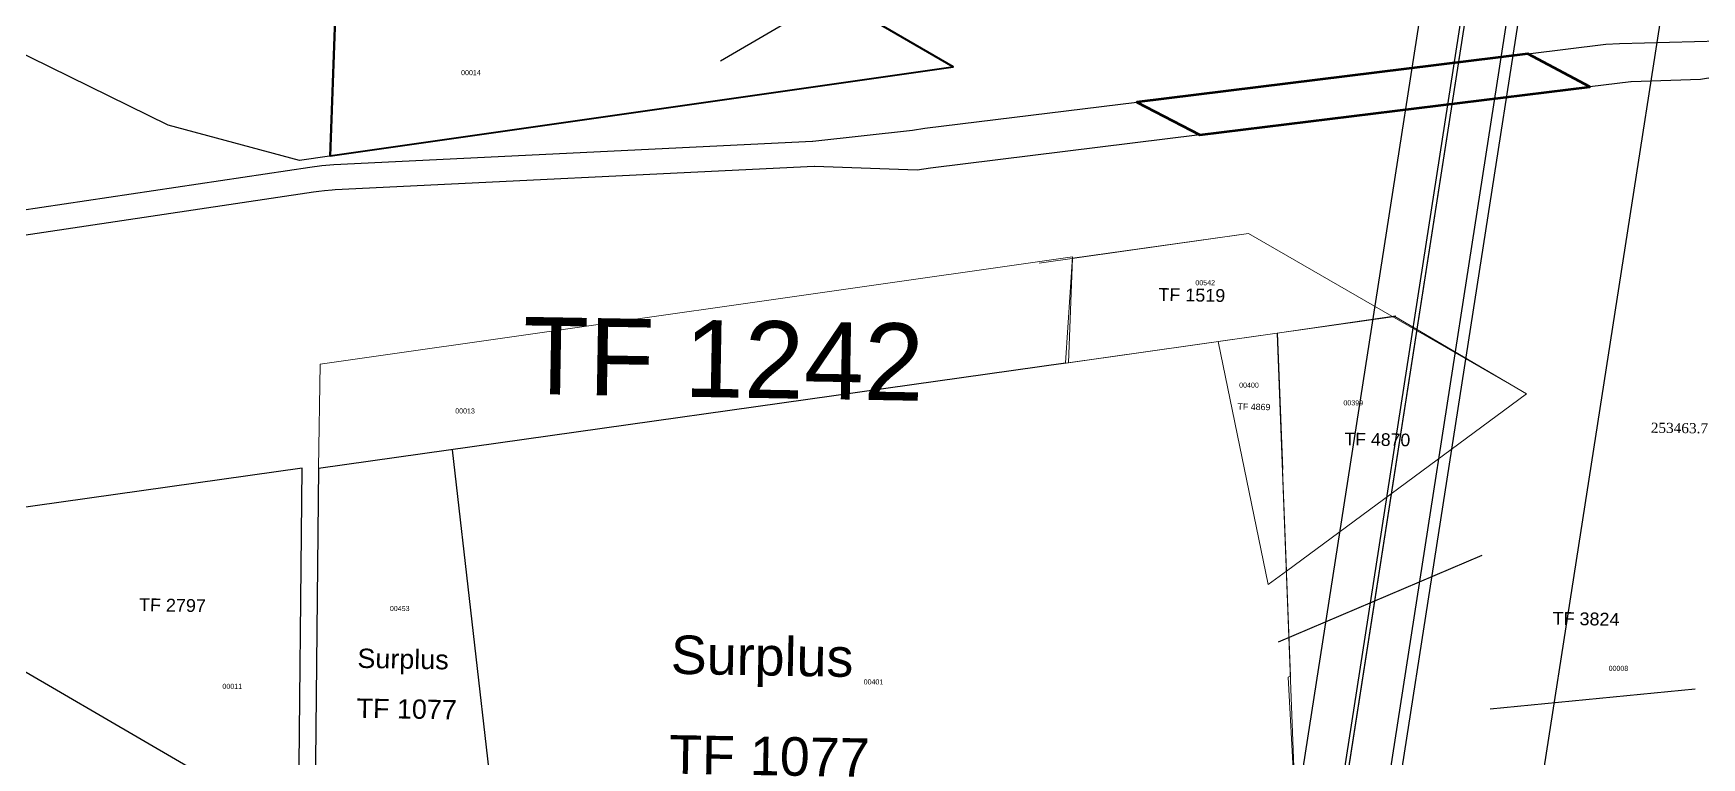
# Model space of a CAD drawing. Header units: metres. Extents: x 0 to 1324930, y 0 to 1631912.
# Drawn here: x 253125 to 253454.7, y 1629217.9 to 1629361.1 of the extents above; entities that cross this region are included whole.
import ezdxf
from ezdxf.enums import TextEntityAlignment as Align

# ---------------------------------------------------------------- set-up
doc = ezdxf.new("R2010")
doc.units = ezdxf.units.M
doc.header["$MEASUREMENT"] = 0
for name, color, linetype in [('A_revoir_geometrie_aberrante', 7, 'Continuous'), ('A_revoir_niveau_0', 7, 'Continuous'), ('limites_parcelles', 7, 'Continuous'), ('limites_tf', 7, 'Continuous'), ('numero_parcelle', 7, 'Continuous')]:
    doc.layers.add(name, color=color, linetype=linetype)
doc.layers.add('Numero_TF', color=7, linetype='Continuous', lineweight=0)
doc.styles.add('Style-Arial', font='arial.ttf')
doc.styles.add('Style-FANCY', font='times.ttf')
doc.styles.add('Style-txt', font='txt.shx')

# ---------------------------------------------------------------- blocks, each defined once
blk = doc.blocks.new('*U82')
at = {"lineweight": 0}
blk.add_line((-11.3837, 53.4871, -0.00005), (-7.739915, -58.608863, -0.00005), dxfattribs=at)
at = {"color": 4, "linetype": 'Continuous', "lineweight": 0}
for p, q in [((-9.688445, 1.334955, -0.00005), (30.270345, 2.628136, -0.00005)), ((-8.713782, -28.649208, -0.00005), (31.17864, -27.358175, -0.00005))]:
    blk.add_line(p, q, dxfattribs=at)
at = {"color": 2, "linetype": 'Continuous', "lineweight": 0}
for p, q in [((30.290624, 2.628792, -0.00005), (-9.679875, 1.335233, -0.00005)), ((31.221993, -27.356772, -0.00005), (-8.709497, -28.649069, -0.00005))]:
    blk.add_line(p, q, dxfattribs=at)
at = {"color": 4, "linetype": 'Continuous', "lineweight": 0, "elevation": -0.00005, "flags": 128}
blk.add_lwpolyline([(-11.3837, 53.4871), (29.4318, 29.04934), (32.173641, -57.34168), (-7.739119, -58.633371), (-11.386767, 53.581459)], dxfattribs=at)
at = {"color": 7, "linetype": 'Continuous', "lineweight": 0, "style": 'Style-FANCY'}
blk.add_text('253463.713,1629272.685', height=2, rotation=359.3981, dxfattribs=at).set_placement((-32.14218, 57.63341, -0.00005), align=Align.TOP_LEFT)
at = {"lineweight": 0, "style": 'Style-Arial'}
blk.add_text('T138', height=0.25, rotation=358.4913, dxfattribs=at).set_placement((21.572706, 3.135471, -0.00005), align=Align.TOP_LEFT)
at = {"color": 7, "linetype": 'Continuous', "lineweight": 0, "char_height": 4, "attachment_point": 5, "rotation": 358.49128458, "line_spacing_factor": 0.6, "style": 'Style-FANCY'}
for s, insert in [('\\FFANCY;22', (9.57359, 19.074029, -0.00005)), ('\\FFANCY;21', (10.421872, -13.463775, -0.00005)), ('\\FFANCY;20', (12.356067, -45.194116, -0.00005))]:
    blk.add_mtext(s, dxfattribs=dict(at, insert=insert))

msp = doc.modelspace()

# ---------------------------------------------------------------- linework, layer by layer
at = {"layer": 'A_revoir_geometrie_aberrante'}
for p in [(253647.66593, 1630910.42849), (253647.23549, 1630902.43798), (253647.23549, 1630902.43792), (253645.88863, 1630825.83787), (253621.68215, 1630796.06037), (253638.91281, 1630795.57216), (253668.05397, 1630787.75301)]:
    msp.add_line(p, (0, 0), dxfattribs=at)
at = {"layer": 'A_revoir_niveau_0', "color": 1, "linetype": 'Continuous', "elevation": 1.45707, "flags": 128}
for points in [[(253086.86459, 1629320.84742), (253179.5897, 1629334.6663), (253179.60404, 1629334.66843), (253181.96475, 1629334.99823), (253184.36922, 1629335.19944), (253210.06952, 1629336.45965), (253279.00956, 1629339.84011), (253279.05603, 1629339.84239), (253298.74287, 1629341.99967), (253301.19018, 1629342.39377), (253343.12898, 1629347.57052), (253420.36462, 1629357.10417), (253435.83735, 1629359.01406), (253438.48745, 1629359.12575), (253458.25823, 1629359.67818)], [(253472.78218, 1629355.0124), (253454.53679, 1629352.03405), (253440.85082, 1629351.5708), (253440.78293, 1629351.56245), (253432.66795, 1629350.56351), (253355.53571, 1629341.06872), (253302.30489, 1629334.51613), (253299.67035, 1629334.10898), (253279.37514, 1629334.85203), (253279.30443, 1629334.84857), (253184.64766, 1629330.2072), (253184.64251, 1629330.20691), (253184.02027, 1629330.16706), (253182.51989, 1629330.02914), (253181.41499, 1629329.88947), (253180.37648, 1629329.72867), (253087.74266, 1629315.92512)]]:
    msp.add_lwpolyline(points, dxfattribs=at)
at = {"layer": 'A_revoir_niveau_0', "color": 4, "lineweight": 53}
msp.add_3dface([(253355.53571, 1629341.06872, 1.45707), (253432.66795, 1629350.56351, 1.45707), (253420.36462, 1629357.10417, 1.45707), (253343.12898, 1629347.57052, 1.45707)], dxfattribs=at)
at = {"layer": 'limites_parcelles'}
for p, q in [((253260.80037, 1629355.69753), (253294.20934, 1629375.26513)), ((253181.33371, 1629275.14873), (253180.59345, 1629202.26273)), ((253371.08081, 1629240.82557), (253411.36485, 1629257.96804)), ((253453.45009, 1629231.47599), (253412.94806, 1629227.49651))]:
    msp.add_line(p, q, dxfattribs=at)
at = {"layer": 'limites_tf', "color": 5, "linetype": 'Continuous', "lineweight": 0}
for p, q in [((253394.32632, 1629305.30975), (253370.85404, 1629301.85693)), ((253370.85404, 1629301.85693), (253379.15154, 1629086.76546))]:
    msp.add_line(p, q, dxfattribs=at)
at = {"layer": 'limites_tf', "color": 5, "linetype": 'Continuous', "lineweight": 30}
msp.add_line((253207.78884, 1629278.82984), (253219.06766, 1629179.88885), dxfattribs=at)
at = {"layer": 'limites_tf', "color": 5, "linetype": 'Continuous', "lineweight": 30, "flags": 128}
for points in [[(252938.12929, 1629566.97048), (253171.77581, 1629429.90937), (253182.79447, 1629393.91847), (253185.64831, 1629394.99673), (253183.50842, 1629336.85917), (253177.57993, 1629336.0275), (253151.62666, 1629342.99279), (253089.50307, 1629373.58324), (253049.85666, 1629376.14305), (253034.54822, 1629359.50071), (253029.5758, 1629330.69801), (252911.70164, 1629358.70232), (252888.98681, 1629371.9114), (252880.20914, 1629457.83773), (252934.04656, 1629543.16193), (252938.12929, 1629566.97048)], [(253093.49877, 1629263.21755), (253093.49798, 1629263.21744), (253091.57789, 1629253.40483), (253091.57877, 1629253.40432), (253177.39155, 1629203.48712), (253178.11955, 1629275.16601), (253093.49877, 1629263.21755)]]:
    msp.add_lwpolyline(points, close=True, dxfattribs=at)
at = {"layer": 'limites_tf', "color": 5, "linetype": 'Continuous', "lineweight": 0, "flags": 128}
msp.add_lwpolyline([(253373.01307, 1629233.82849), (253373.47085, 1629234.02327), (253370.85404, 1629301.85693), (253329.02793, 1629295.94947), (253181.33318, 1629275.09497), (253180.59352, 1629202.26921), (253180.59629, 1629202.2676), (253336.13638, 1629111.79011), (253379.15154, 1629086.76546), (253374.69817, 1629202.20781), (253373.01307, 1629233.82849)], close=True, dxfattribs=at)
at = {"layer": 'limites_tf', "color": 5, "linetype": 'Continuous', "lineweight": 30}
msp.add_3dface([(253216.15956, 1629407.03547), (253306.77113, 1629354.55912), (253183.64136, 1629336.90766), (253185.78037, 1629394.99443)], dxfattribs=at)
at = {"layer": 'limites_tf', "color": 5, "lineweight": 40}
msp.add_3dface([(253185.78037, 1629394.99443), (253183.64136, 1629336.90766), (253306.77113, 1629354.55912), (253216.15956, 1629407.03547)], dxfattribs=at)
at = {"layer": 'limites_tf', "color": 5, "linetype": 'Continuous', "lineweight": 0}
for points in [[(253330.39928, 1629316.93967), (253328.97838, 1629296.02147), (253181.33371, 1629275.14873), (253181.69195, 1629295.72977)], [(253181.69195, 1629295.72977), (253181.33371, 1629275.14873), (253328.97838, 1629296.02147), (253330.39928, 1629316.93967)], [(253330.39928, 1629316.93967), (253328.97838, 1629296.02147), (253181.33371, 1629275.14873), (253181.69195, 1629295.72977)], [(253394.12403, 1629305.15864), (253420.11639, 1629289.90098), (253372.66841, 1629254.82893), (253370.85404, 1629301.85693)], [(253370.85404, 1629301.85693), (253372.66841, 1629254.82893), (253369.06215, 1629252.16033), (253359.18404, 1629300.20667)]]:
    msp.add_3dface(points, dxfattribs=at)
at = {"layer": 'numero_tf', "color": 4, "linetype": 'Continuous', "lineweight": 0}
for p, q in [((253323.80722, 1629315.74074), (253365.156, 1629321.563)), ((253330.38897, 1629316.6675), (253365.156, 1629321.563)), ((253365.156, 1629321.563), (253420.1163, 1629289.90089)), ((253330.38897, 1629316.6675), (253329.6132, 1629296.03206)), ((253370.85395, 1629301.85683), (253393.7288, 1629305.10248)), ((253370.85395, 1629301.85683), (253329.61326, 1629296.03206)), ((253329.6132, 1629296.03206), (253322.76632, 1629295.06775))]:
    msp.add_line(p, q, dxfattribs=at)
at = {"layer": 'numero_tf', "color": 4, "linetype": 'Continuous', "lineweight": 30}
msp.add_line((253370.85395, 1629301.85683), (253371.89322, 1629274.91643), dxfattribs=at)

# ---------------------------------------------------------------- block references
at = {"layer": 'A_revoir_niveau_0', "lineweight": 0}
msp.add_blockref('*U82', (253476.85121, 1629226.53846, 0.00005), dxfattribs=at)

# ---------------------------------------------------------------- texts
at = {"layer": 'numero_parcelle', "color": 5, "style": 'Style-Arial'}
msp.add_text('00542', height=1, rotation=0.0028, dxfattribs=at).set_placement((253354.66931, 1629312.3446), align=Align.TOP_LEFT)
at = {"layer": 'numero_parcelle', "color": 5, "char_height": 1, "attachment_point": 1, "rotation": 0.0028075, "line_spacing_factor": 0.6, "style": 'Style-txt'}
for s, insert in [('\\fArial|b0|i0|c00|p39;00014', (253209.52198, 1629353.88034)), ('\\fArial|b0|i0|c00|p39;00400', (253363.32577, 1629292.09519)), ('\\fArial|b0|i0|c00|p39;00013', (253208.36476, 1629286.99212)), ('\\fArial|b0|i0|c00|p39;00399', (253383.939, 1629288.5932)), ('\\fArial|b0|i0|c00|p39;00453', (253195.44526, 1629247.92764)), ('\\fArial|b0|i0|c00|p39;00008', (253436.35963, 1629236.09663)), ('\\fArial|b0|i0|c00|p39;00011', (253162.34378, 1629232.53741)), ('\\fArial|b0|i0|c00|p39;00401', (253289.0995, 1629233.41252))]:
    msp.add_mtext(s, dxfattribs=dict(at, insert=insert))
at = {"layer": 'numero_tf', "color": 4, "linetype": 'Continuous', "lineweight": 0, "style": 'Style-Arial'}
for s, height, rotation, p in [('TF 1519', 2.54, 359.0028, (253347.393, 1629310.79628)), ('TF 4869', 1.25, 359.0181, (253363.01757, 1629287.9865)), ('TF 4869', 1.25, 359.0181, (253363.01765, 1629287.9866)), ('TF 4870', 2.5, 359.0181, (253384.17118, 1629282.21013)), ('TF 4870', 2.5, 359.0181, (253384.17126, 1629282.21023)), ('TF 2797', 2.54, 359.0028, (253145.88423, 1629249.4643)), ('TF 3824', 2.54, 359.0028, (253425.31477, 1629246.76628))]:
    msp.add_text(s, height=height, rotation=rotation, dxfattribs=at).set_placement(p, align=Align.TOP_LEFT)
msp.add_text('TF 1242', height=15.24, rotation=359.0028, dxfattribs=at).set_placement((253221.6004, 1629289.86433))
at = {"layer": 'numero_tf', "color": 4, "linetype": 'Continuous', "lineweight": 0, "attachment_point": 7, "rotation": 359.0027744, "line_spacing_factor": 0.776524, "style": 'Style-Arial'}
for insert, char_height in [((253250.58672, 1629214.68358), 7.62), ((253188.82668, 1629225.78123), 3.81)]:
    msp.add_mtext('Surplus\\P\\PTF 1077', dxfattribs=dict(at, insert=insert, char_height=char_height))

doc.saveas('drawing.dxf')
